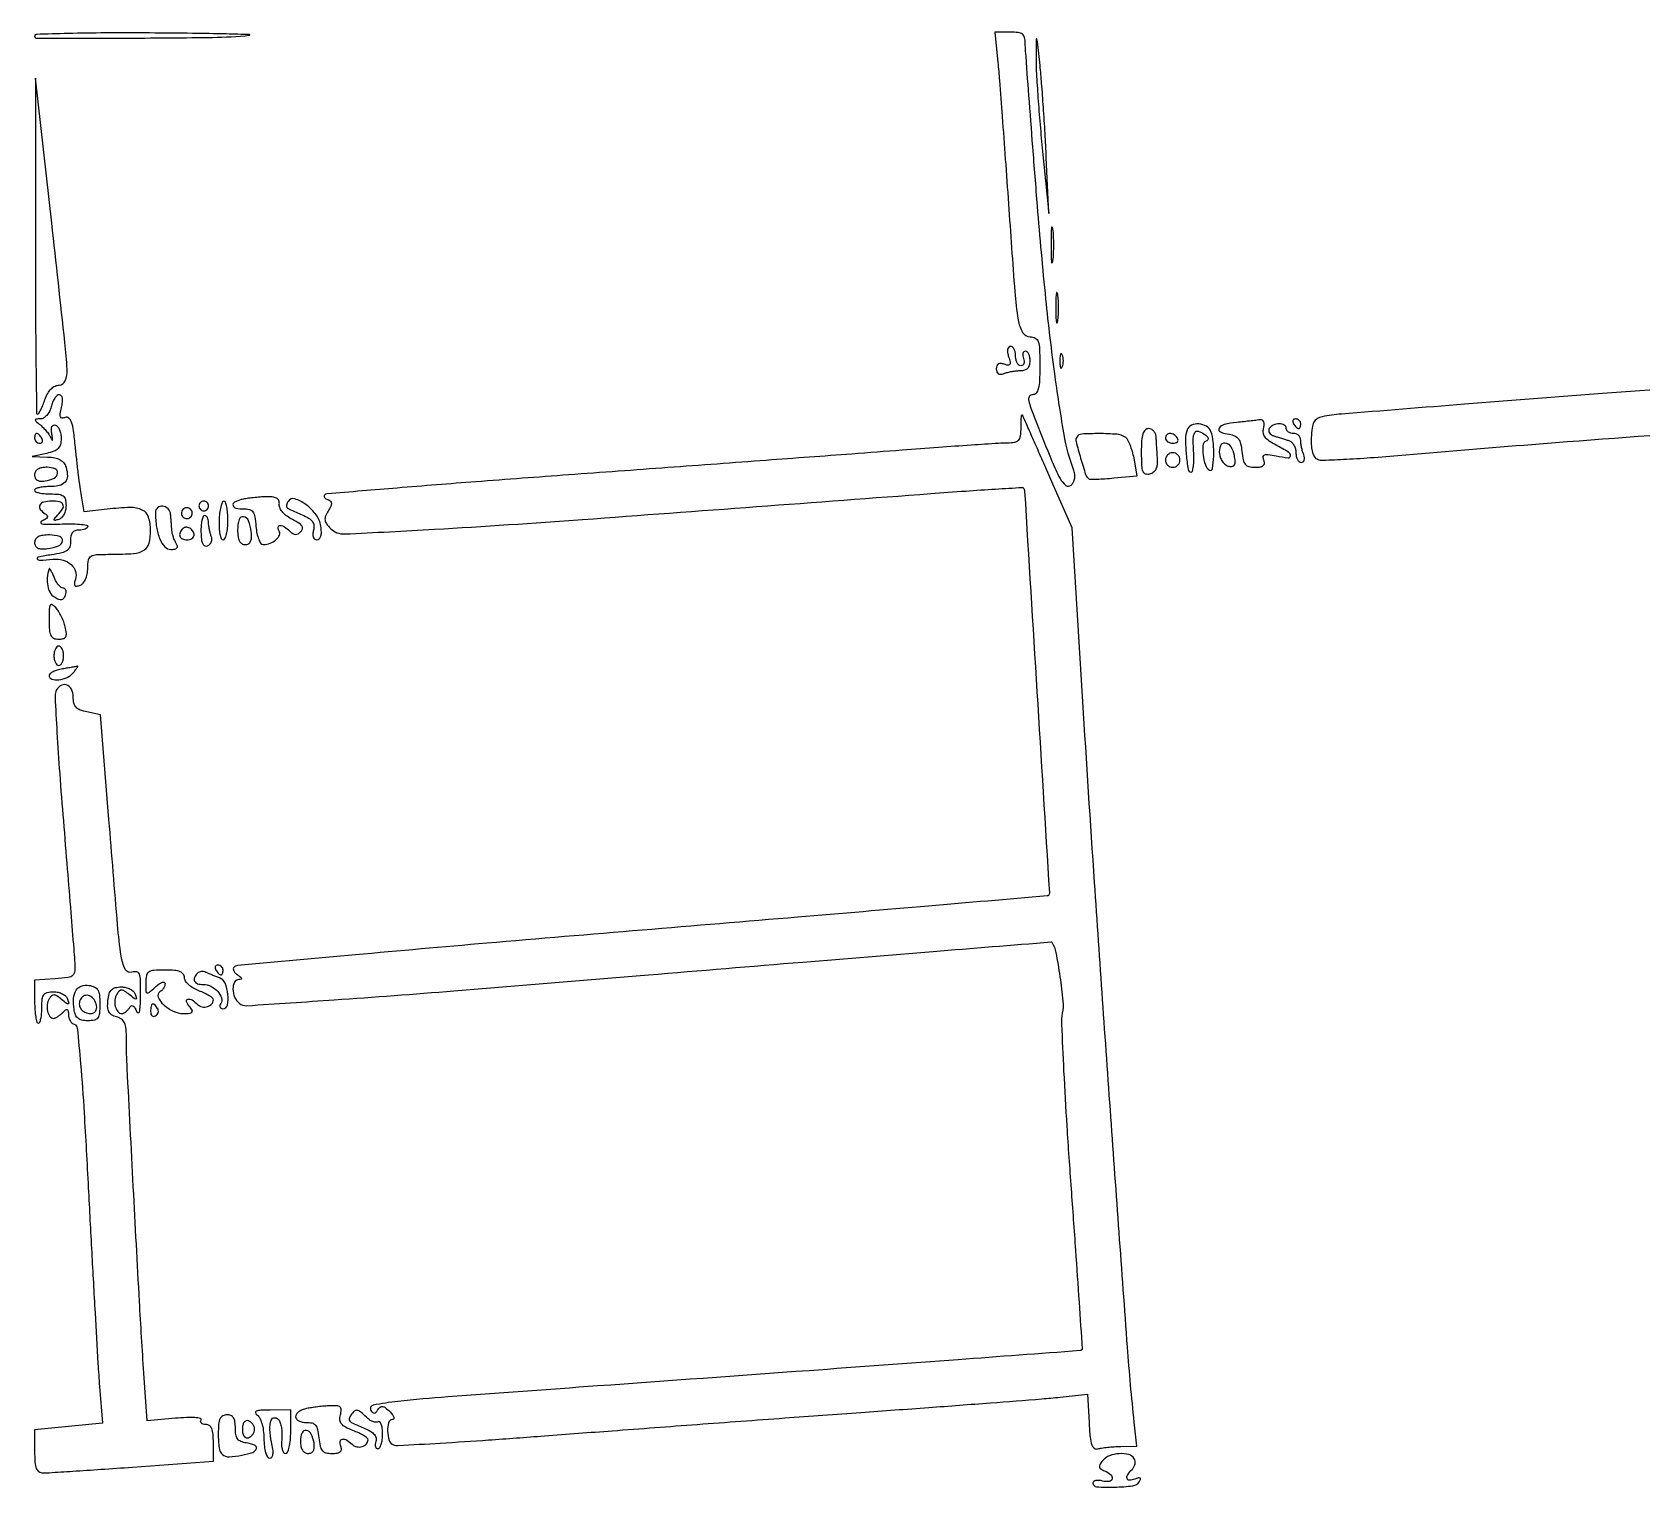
# Model space of a CAD drawing. Extents: x 0 to 640, y 0 to 640.
# Drawn here: x -0.5 to 332.6, y 338.5 to 640 of the extents above; entities that cross this region are included whole.
import ezdxf

# ---------------------------------------------------------------- set-up
doc = ezdxf.new("R2010")
doc.units = 0

msp = doc.modelspace()

# ---------------------------------------------------------------- linework, layer by layer
for points in [[(298.596171, 172.961967, -0.000001), (315.607522, 174.277711, -0.000003), (335.31495, 175.801823, -0.000002), (358, 177.555987, 0.000046)], [(411.015872, 639.5464, 0.000003), (411.594699, 630.907812, 0.000054)], [(355.5, 567.498334, 0.000843), (324.42198, 565.228498, 0.001086), (295.87407, 563.032676, 0.000356), (270.407061, 560.999905, 0.028088), (266.414808, 560.451455, 0.090871), (265.378315, 560.044747, 0.135344), (264.720503, 559.333762, 0.087193), (264.346468, 558.139736, 0.022619), (264.176029, 556.124995, 0.024969), (264.194996, 554.362922, 0.05566), (264.424036, 553.043635, 0.079987), (264.85237, 552.140212, 0.151652), (265.478896, 551.646472, 0.10185), (266.56614, 551.467209, 0.002733), (271.437324, 551.686834, 0.00559), (277.181363, 552.041697, 0.003787), (283.717675, 552.568705, -0.002633), (309.804781, 554.732641, -0.000826), (348.891112, 557.702766, -0.000275)], [(425.763404, 468.096029, -0.000031), (428.856234, 426.080986, -0.000025), (431.95057, 383.981642, -0.218039)]]:
    msp.add_lwpolyline(points, format="xyb")
for points in [[(-0.000227, 639.25, 0.414696), (0.502881, 638.747415, 0.000345), (19.668565, 638.786385, 0.002654), (36.788587, 638.923891, 0.022305), (44.5, 639.371208, 0.934228), (44.495536, 639.500307, 0.002708), (39.642187, 639.636251, 0.002663), (32.660113, 639.756775, 0.001299), (23.75, 639.839963, 0.002959), (14.643092, 639.84743, 0.004934), (6.976496, 639.732677, 0.000978), (0.294878, 639.553621, 0.40573)], [(199.325458, 633.75, -0.00459), (199.648104, 630.041714, -0.000686), (200.218086, 622.579687, -0.000772), (200.865615, 613.76408, -0.000665), (201.519326, 604.5, 0.00122), (202.823696, 586.302734, 0.022052), (203.511345, 580.506894, 0.09076), (204.438752, 577.911713, 0.267778), (206.019052, 577, -0.129261), (207.066151, 576.724702, -0.186548), (207.667461, 575.992787, -0.07133), (207.941117, 574.458195, -0.008513), (208, 571, -0.010704), (207.935343, 567.979978, -0.050011), (207.688108, 566.259824, -0.110702), (207.228257, 565.339078, -0.225483), (206.514592, 565, 0.225587), (205.895873, 564.705883, 0.201068), (205.693387, 564.018472, 0.058596), (206.01745, 562.618304, 0.007656), (207.096468, 559.75, 0.003151), (210.493247, 551.280624, 0.02862), (212.206335, 547.688067, 0.09878), (213.404755, 546.262641, 0.372452), (214.480177, 546.30384, 0.086287), (214.962637, 546.942068, 0.080137), (215.217006, 547.722152, 0.073341), (215.224812, 548.603515, 0.056499), (214.986182, 549.536345, -0.04743), (213.115619, 556.333977, -0.009413), (211.166886, 568.812381, -0.008865), (209.267064, 584.788467, -0.005162), (207.526066, 604.014609, -0.000527), (206.558024, 616.253576, -0.000792), (205.742032, 626.928448, -0.000308), (205.061107, 636.102015, -0.018371), (205, 637.764609, 0.063606), (204.853459, 638.911898, 0.17623), (204.399044, 639.571915, 0.127984), (203.514794, 639.909173, 0.027454), (201.861905, 640), (198.72381, 640)], [(207.217477, 635, 0.015627), (207.281229, 632.024044, 0.003863), (207.575962, 627.15, 0.003948), (208.000821, 621.571875, 0.003946), (208.513798, 616), (209.864202, 602.5), (209.343432, 614.090276, 0.003241), (209.087308, 619.070424, 0.002564), (208.74782, 624.452515, 0.002592), (208.38124, 629.444294, 0.00645), (208.047112, 633.090276, 0.000499), (207.522305, 638.056487, 0.076032), (207.377446, 638.605321, 0.807368), (207.261771, 638.582177, 0.001266)], [(0.161743, 595.75, 0.001303), (0.187142, 582.425104, 0.002174), (0.286529, 571.207813, 0.000191), (0.42259, 561.195384, 0.410128), (0.620722, 561, 0.264766), (0.858469, 561.135385, 0.016028), (1.26927, 561.88125, 0.020546), (1.714064, 562.850344, 0.013446), (2.149845, 564, -0.041666), (2.716907, 565.274217, -0.068773), (3.418801, 566.218266, -0.0852), (4.223836, 566.79805, -0.114031), (5.097825, 567, 0.313485), (6.345839, 567.867744, 0.100887), (6.712075, 570.218184, 0.015766), (6.272143, 575.843197, 0.000424), (3.538217, 600.5), (0.186081, 630.5)], [(210.320074, 596, 0.005179), (210.344207, 593.670434, 0.025693), (210.43855, 592.364062, 0.707215), (210.576315, 592.333801, 0.108536), (210.723396, 592.75, 0.019375), (210.849065, 594.229765, 0.011494), (210.889766, 596, 0.011494), (210.849065, 597.770235, 0.019375), (210.723396, 599.25, 0.108536), (210.576315, 599.666199, 0.707215), (210.43855, 599.635938, 0.025693), (210.344207, 598.329566, 0.005179)], [(211.299664, 583, 0.006336), (211.324637, 581.02938, 0.03126), (211.422038, 579.923437, 0.664672), (211.564074, 579.887591, 0.124239), (211.716254, 580.25, 0.023547), (211.846019, 581.502218, 0.014044), (211.888098, 583, 0.014044), (211.846019, 584.497782, 0.023547), (211.716254, 585.75, 0.124239), (211.564074, 586.112409, 0.664672), (211.422038, 586.076563, 0.03126), (211.324637, 584.97062, 0.006336)], [(201.548012, 572.848728, -0.021662), (201.846951, 571.742872, -0.194319), (201.766932, 571.256788, -0.309717), (201.409515, 571.095849, -0.047236), (200.615399, 571.317343, 0.062982), (199.911723, 571.489999, 0.163702), (199.407957, 571.382775, 0.181262), (199.103553, 571.004744, 0.079994), (199, 570.361626, 0.080223), (199.102843, 569.724766, 0.177102), (199.404671, 569.344398, 0.163812), (199.900251, 569.23112, 0.066694), (200.581787, 569.393011, -0.03151), (201.325581, 569.625874, -0.017174), (202.2624, 569.821697, -0.017054), (203.232051, 569.955983, -0.025883), (204.081787, 570, 0.078953), (204.905409, 570.13087, 0.123399), (205.510223, 570.510659, 0.119873), (205.875623, 571.140171, 0.071952), (206, 572, 0.046464), (205.92871, 572.765494, 0.06642), (205.715469, 573.4125, 0.086521), (205.401391, 573.849083, 0.196096), (205.031385, 574, 0.184534), (204.710807, 573.877514, 0.147206), (204.516384, 573.559375, 0.100118), (204.488865, 573.074366, 0.055937), (204.638374, 572.5, -0.06502), (204.77672, 571.926101, -0.112257), (204.719716, 571.440625, -0.151946), (204.480915, 571.121257, -0.158089), (204.106989, 571, -0.175384), (203.684563, 571.152876, -0.092966), (203.325178, 571.5875, -0.073174), (203.081934, 572.234842, -0.053388), (203, 573, 0.051399), (202.921125, 573.765255, 0.071326), (202.686455, 574.4125, 0.091371), (202.340021, 574.84756, 0.180959), (201.932612, 575, 0.211859), (201.558508, 574.834037, 0.140616), (201.34843, 574.406056, 0.083562), (201.341482, 573.723116, 0.03771)], [(212.157895, 572, 0.017491), (212.189089, 571.10856, 0.078554), (212.306058, 570.601562, 0.447206), (212.474999, 570.540618, 0.174857), (212.662281, 570.75, 0.057986), (212.818615, 571.320008, 0.037979), (212.87034, 572, 0.037979), (212.818615, 572.679992, 0.057986), (212.662281, 573.25, 0.174857), (212.474999, 573.459382, 0.447206), (212.306058, 573.398438, 0.078554), (212.189089, 572.89144, 0.017491)], [(3.410644, 562.5, -0.056121), (3.052932, 561.543943, -0.063533), (2.502576, 560.734375, -0.073088), (1.852417, 560.185715, -0.139652), (1.200462, 560, 0.015838), (0.279085, 559.970807, 0.394247), (0.119339, 559.801509, 0.222321), (0.247007, 559.524761, 0.007632), (1.193837, 558.75, -0.032784), (1.843172, 558.161769, -0.023493), (2.490878, 557.426563, -0.02385), (3.043593, 556.664571, -0.046138), (3.396055, 556, 0.041059), (3.602719, 555.600601, 0.664663), (3.711235, 555.618337, 0.095292), (3.727649, 555.97841, 0.010204), (3.589775, 556.807105, -0.033533), (3.475578, 557.768477, -0.105173), (3.577618, 558.407332, -0.208336), (3.876607, 558.710319, -0.177581), (4.328686, 558.723771, -0.152228), (4.777714, 558.400564, -0.062135), (5.155927, 557.741013, -0.053683), (5.413325, 556.876204, -0.045537), (5.5, 555.926487, -0.064546), (5.343264, 554.71741, -0.13063), (4.871755, 553.88933, -0.109033), (3.984246, 553.312691, -0.037095), (2.5, 552.878135), (-0.5, 552.23663), (2.682612, 552.118315, -0.037593), (4.172234, 551.95031, -0.079584), (5.261981, 551.557092, -0.099964), (6.01674, 550.915676, -0.090194), (6.49716, 550.008949, -0.074127), (6.789996, 548.186818, -0.18636), (6.32758, 546.947521, -0.160554), (5.083718, 546.22408, -0.052146), (2.940983, 546, 0.024393), (1.813932, 545.944982, 0.038826), (0.863914, 545.776848, 0.045835), (0.187248, 545.534143, 0.291566), (0, 545.240334, 0.305072), (0.197844, 544.946254, 0.039917), (0.954687, 544.706659, 0.035416), (2.004392, 544.541568, 0.022045), (3.25, 544.490334, -0.025145), (5.023196, 544.406389, -0.135796), (5.914793, 544.063106, -0.182139), (6.362795, 543.368756, -0.053219), (6.5, 542.083333, -0.058097), (6.388281, 541.125085, -0.062271), (6.059375, 540.241927, -0.070036), (5.573798, 539.56281, -0.12913), (5, 539.208333, -0.016475), (4.22037, 538.997928, -0.39959), (4.04271, 539.101939, -0.254246), (4.098611, 539.355366, -0.010309), (4.75, 540.075, 0.04557), (5.796922, 541.409548, 0.249488), (5.872276, 542.292543, 0.250868), (5.182597, 542.844971, 0.045971), (3.5, 543, 0.062844), (1.899368, 542.798022, 0.216584), (1.103987, 542.157947, 0.28694), (1.184021, 541.293057, 0.091777), (2.183624, 540.386514, -0.100957), (2.584379, 540.009558, -0.273169), (2.614933, 539.63518, -0.149532), (2.258871, 539.252021, -0.031732), (1.433624, 538.841373, 0.335163), (1.262007, 538.545573, 0.336834), (1.499672, 538.3009, 0.039645), (2.855009, 538.204673, 0.008166), (5.251363, 538.263875, -0.012227), (7.456398, 538.300439, -0.020318), (9.312863, 538.210326, -0.015451), (10.75577, 538.036295, -0.371184), (11.001363, 537.75, -0.22231), (10.866439, 537.4629, -0.076438), (10.463014, 537.220312, -0.058181), (9.87121, 537.054881, -0.039107), (9.170599, 537, 0.086803), (8.363235, 536.858773, 0.141791), (7.804933, 536.453373, 0.120807), (7.49371, 535.75757, 0.053907), (7.420599, 534.75, -0.080898), (7.270312, 533.565187, -0.164782), (6.73596, 532.807516, -0.100312), (5.638172, 532.304093, -0.019788), (3.5, 531.891905, 0.007146), (0.777335, 531.438095, 0.455035), (0.557309, 531.06876, 0.339453), (0.987559, 530.77472, 0.006746), (3.802946, 530.967813, -0.086896), (5.884885, 530.777018, -0.114941), (7.556221, 529.877758, -0.138002), (8.463286, 528.475074, -0.152948), (8.457187, 526.865109, 0.031386), (8.235552, 525.977064, 0.214384), (8.340447, 525.549433, 0.277048), (8.701436, 525.410524, 0.048339), (9.434609, 525.613281, 0.126043), (10.06145, 526.058116, 0.070522), (10.562817, 526.854176, 0.059788), (10.890149, 527.905624, 0.045624), (11, 529.106989, -0.042238), (11.146391, 530.836805, -0.221055), (11.675008, 531.602944, -0.123398), (12.809934, 531.936882, -0.010152), (15.918213, 532, 0.017672), (20.496451, 532.161859, 0.121212), (22.625873, 532.848499, 0.196403), (23.670903, 534.282529, 0.060545), (24, 536.990357, 0.079685), (23.566929, 539.690484, 0.20382), (22.286836, 541.149405, 0.120754), (19.798307, 541.674927, 0.021419), (15.012035, 541.31502), (10.26887, 540.753262), (9.689019, 544.126631, -0.00894), (9.421524, 545.868849, -0.002851), (9.084669, 548.470416, -0.002844), (8.742377, 551.373223, -0.003169), (8.445914, 554.176915, 0.008906), (8.047106, 557.575154, 0.04917), (7.622364, 559.365796, 0.134209), (7.071018, 560.175197, 0.274713), (6.340533, 560.300433, -0.090611), (5.677653, 560.175916, -0.313352), (5.336733, 560.410342, -0.134237), (5.276353, 561.049263, -0.018314), (5.557611, 562.373519, 0.02991), (5.764682, 563.47331, 0.072284), (5.749813, 564.298523, 0.126725), (5.526472, 564.806208, 0.229994), (5.12746, 565, 0.184278), (4.664895, 564.823526, 0.060097), (4.173786, 564.265625, 0.050445), (3.730964, 563.456885, 0.038581)], [(204.06768, 558.25, -0.02591), (203.935605, 556.434752, -0.14651), (203.548295, 555.556606, -0.176458), (202.783637, 555.123717, -0.041478), (201.294833, 555, 0.015935), (199.464639, 554.941657, 0.000894), (193.789889, 554.5693, 0.001375), (187.037043, 554.095422, 0.001007), (179.544833, 553.533788, -0.000615), (169.081253, 552.741174, -0.000141), (151.40692, 551.429232, -0.000146), (131.039234, 549.929123, -0.000142), (110.5, 548.428281, 0.000922), (91.293457, 546.994697, 0.001514), (75.040625, 545.701932, 0.000137), (60.495771, 544.496701, 0.185299), (60, 544.257589, 0.200208), (59.910725, 544.020248, 0.151428), (60.003469, 543.754681, 0.096762), (60.28514, 543.496814, 0.051228), (60.713938, 543.291782, -0.100061), (61.236573, 542.976287, -0.207894), (61.426276, 542.549517, -0.117813), (61.28355, 541.929382, -0.024377), (60.733487, 540.944853, 0.045761), (60.200212, 539.886627, 0.129726), (60.104242, 539.07236, 0.122824), (60.421558, 538.289552, 0.038984), (61.246113, 537.325315, 0.210852), (64.12599, 536.209038, 0.003097), (82.740181, 537.178355, 0.003825), (113.396222, 539.200616, 0.000397), (185.423082, 544.563183, -0.001279), (192.694066, 545.091629, -0.0021), (198.851397, 545.497321, -0.000224), (204.344961, 545.833638, -0.229564), (204.563658, 545.743585, -0.168315), (204.846003, 545.06706, -0.000027), (207.414713, 503.562118, -0.000022), (209.983629, 461.987862, -0.218191), (209.77601, 461.449345, -0.173624), (209.505416, 461.325458, -0.000013), (184.977177, 459.223055, -0.000454), (157.877846, 456.925793, -0.000274), (125.74204, 454.248709, 0.000726), (93.57651, 451.539832, 0.001195), (66.378514, 449.144015, 0.000089), (41.967414, 446.930495, 0.175466), (41.271001, 446.604334, 0.184897), (41.116926, 446.259071, 0.122155), (41.199506, 445.827441, 0.088378), (41.518494, 445.36952, 0.055593), (42.02896, 444.96094, -0.020154), (42.650344, 444.531969, -0.175945), (42.830501, 444.255757, -0.409422), (42.721193, 444.076499, -0.058507), (42.25, 444.015313, 0.275929), (41.362958, 443.470597, 0.125122), (41.036825, 442.094329, 0.095276), (41.388703, 440.412537, 0.121046), (42.329314, 439.141656, 0.191892), (43.928653, 438.623079, 0.000864), (62.003012, 439.842306, 0.002846), (86.758861, 441.696841, 0.000718), (127.014022, 445.001171, -0.000272), (158.986524, 447.654333, -0.000453), (185.925705, 449.850474, -0.000009), (210.342082, 451.818222, -0.282006), (210.512181, 451.731959, -0.091497), (211.319447, 449.645933, -0.010332), (212.161305, 444.623901, -0.011256), (212.784032, 439.583115, -0.074588), (212.66144, 437.057202, 0.060181), (212.487313, 434.805535, 0.001706), (212.937667, 425.116935, 0.00345), (213.586024, 413.706911, 0.002363), (214.4726, 400.763562, -0.0006), (215.390319, 388.024676, -0.000994), (216.130374, 377.273856, -0.000048), (216.777334, 367.580547, -0.246265), (216.701943, 367.410067, -0.150414), (216.324993, 367.262597, -0.00002), (191.126415, 365.387246, -0.000446), (160.243176, 363.117745, -0.000163), (116.5, 359.956728, 0.000517), (85.488663, 357.69363, 0.008562), (75.168467, 356.751836, 0.021464), (70.069479, 355.975728, 0.52392), (69.584102, 354.86392, 0.076981), (69.929004, 354.460398, 0.213455), (70.278742, 354.356296, 0.173557), (70.64279, 354.543509, 0.049677), (71.034249, 355.055417, -0.086883), (71.505305, 355.585073, -0.210513), (72.001123, 355.714634, -0.130055), (72.60745, 355.445293, -0.027183), (73.480678, 354.662179, -0.030592), (74.046255, 354.022809, -0.08057), (74.33986, 353.488265, -0.203638), (74.319661, 353.153685, -0.284503), (74.071429, 353, 0.333225), (73.251849, 352.385565, 0.079759), (73.025975, 350.588047, 0.071679), (73.369293, 348.671925, 0.23264), (74.25, 347.777293, 0.098535), (75.245287, 347.637383, 0.000668), (83.945312, 348.143568, 0.00259), (93.910428, 348.78855, 0.001649), (105.5, 349.637405, -0.000414), (119.529314, 350.699811, -0.000212), (137.115625, 352.009431, -0.000211), (155.223058, 353.342441, -0.000318), (171, 354.487096, 0.000501), (185.012485, 355.50888, 0.000667), (197.745199, 356.467241, 0.000468), (208.42186, 357.295213, 0.006788), (212.196423, 357.643099), (217.892846, 358.246209), (218.196423, 352.373105, 0.009967), (218.413444, 349.346275, 0.057416), (218.741723, 347.776979, 0.157411), (219.258486, 347.072941, 0.232878), (220, 346.947368, -0.035791), (220.794135, 347.123531, -0.010688), (222.026024, 347.278783, -0.010659), (223.420834, 347.394362, -0.011342), (224.790721, 347.447368), (228.081442, 347.5), (227.545437, 352.5, -0.008415), (226.150701, 367.961491, -0.000482), (222.708349, 415.57671, -0.000824), (219.324942, 464.140647, -0.001783), (216.917869, 501.5), (214.727289, 537.5), (210.520508, 547, -0.000143), (208.830018, 550.820522, -0.000168), (207.229522, 554.44375, -0.000148), (205.878752, 557.506875, -0.001039), (205.224544, 559, 0.003731), (204.467852, 560.702038, 0.458675), (204.266652, 560.760965, 0.246321), (204.124587, 560.508522, 0.002185)], [(248.75, 559.271532, 0.031717), (246.176551, 558.836038, 0.200299), (245.121996, 558.072919, 0.464707), (245.372404, 557.319859, 0.059737), (247.25, 556.819551, -0.075029), (248.352814, 556.489427, -0.127529), (249.088303, 555.877036, -0.098739), (249.548923, 554.861825, -0.033257), (249.813358, 553.25, 0.028579), (250.077371, 551.540908, 0.122151), (250.526026, 550.620372, 0.159968), (251.280199, 550.150746, 0.059996), (252.531974, 550, 0.034764), (253.632523, 550.076612, 0.137363), (254.248535, 550.345831, 0.217002), (254.478839, 550.812568, 0.099681), (254.363124, 551.496098, -0.101078), (254.245642, 552.201916, -0.309735), (254.519522, 552.571873, -0.118178), (255.272134, 552.645516, -0.014919), (256.894508, 552.371098, 0.019308), (259.391089, 551.971315, 0.44867), (259.8711, 552.395148, 0.266716), (259.44345, 553.146719, 0.013733), (256.903177, 554.550069, -0.030531), (255.465348, 555.408614, -0.084504), (254.620469, 556.224501, -0.120241), (254.260087, 557.089122, -0.103204), (254.309558, 558.075749, 0.048237), (254.431201, 558.832507, 0.105151), (254.345775, 559.411238, 0.166843), (254.071497, 559.745786, 0.176239), (253.65638, 559.831897, -0.006506), (252.989461, 559.743791, -0.001154), (251.738124, 559.597947, -0.001249), (250.270492, 559.434039, -0.001125)], [(260.5, 559, 0.029505), (260.768994, 558.617226, 0.035638), (261.066025, 558.29375, 0.038439), (261.34829, 558.065539, 0.151918), (261.559017, 558, 0.210953), (261.727648, 558.07446, 0.081139), (261.870461, 558.29375, 0.061769), (261.967655, 558.617151, 0.042167), (262, 559, 0.105053), (261.918938, 559.381556, 0.099167), (261.688914, 559.70625, 0.09642), (261.345238, 559.923877, 0.093332), (260.940983, 560, 0.108972), (260.586039, 559.921712, 0.182303), (260.3746, 559.70625, 0.161196), (260.343488, 559.3821, 0.082592)], [(0, 556, 0.105053), (0.081062, 555.618444, 0.099167), (0.311086, 555.29375, 0.09642), (0.654762, 555.076123, 0.093332), (1.059017, 555, 0.108972), (1.413961, 555.078288, 0.182303), (1.6254, 555.29375, 0.161196), (1.656512, 555.6179, 0.082592), (1.5, 556, 0.029505), (1.231006, 556.382774, 0.035638), (0.933975, 556.70625, 0.038439), (0.65171, 556.934461, 0.151918), (0.440983, 557, 0.210953), (0.272352, 556.92554, 0.081139), (0.129539, 556.70625, 0.061769), (0.032345, 556.382849, 0.042167)], [(215.65289, 556.247382, 0.203809), (215.511029, 555.317946, 0.007839), (216.448151, 551.88284, 0.009076), (217.489182, 548.519328, 0.156961), (218.157743, 547.60178, 0.163824), (218.435449, 547.514363, 0.003841), (219.821518, 547.552465, 0.008093), (221.461046, 547.636729, 0.005354), (223.341042, 547.784124), (228.182084, 548.215869), (227.499259, 551.855643, 0.024779), (227.152726, 553.303047, 0.028415), (226.676787, 554.642721, 0.029344), (226.149677, 555.71512, 0.12276), (225.658217, 556.232395, 0.122139), (223.913271, 556.81766, 0.019763), (220.308244, 556.965618, 0.01533), (216.677868, 556.859724, 0.244029)], [(229, 553.09362, 0.010344), (229.056612, 550.35736, 0.085188), (229.316996, 549.143691, 0.235597), (229.864886, 548.656586, 0.130676), (230.78043, 548.652832, 0.098171), (231.557985, 549.029867, 0.115299), (232.080738, 549.658106, 0.091555), (232.346034, 550.57442, 0.043304), (232.361671, 551.809212, -0.001516), (232.279454, 552.96756, -0.001191), (232.19713, 554.223644, -0.001204), (232.126179, 555.391906, -0.002965), (232.081242, 556.25, 0.083438), (231.936769, 556.918371, 0.089087), (231.58324, 557.485937, 0.095534), (231.078554, 557.86605, 0.114252), (230.5, 558, 0.19815), (229.794736, 557.709082, 0.123531), (229.326431, 556.93227, 0.05975), (229.069797, 555.500365, 0.014497)], [(234, 556, 0.153634), (234.120018, 555.618621, 0.097988), (234.457961, 555.29375, 0.080552), (234.962904, 555.074545, 0.062283), (235.559017, 555, 0.066118), (236.110654, 555.073267, 0.138808), (236.478525, 555.29375, 0.191142), (236.607943, 555.620352, 0.139169), (236.5, 556, 0.06081), (236.193797, 556.382515, 0.051032), (235.7871, 556.70625, 0.053229), (235.346558, 556.926698, 0.089642), (234.940983, 557, 0.105429), (234.581949, 556.923444, 0.099231), (234.276414, 556.70625, 0.096318), (234.071618, 556.381732, 0.092995)], [(238.492063, 557.75, 0.085747), (238.155822, 555.803495, 0.02276), (238.299819, 552.643269, 0.015119), (238.678922, 549.5328, 0.368888), (239.29051, 549.004484, 0.33903), (239.585234, 549.227637, 0.032452), (239.779949, 550.168317, 0.030876), (239.879482, 551.450103, 0.018677), (239.846609, 552.972766, -0.013718), (239.75289, 555.946825, -0.129362), (240.070101, 557.172602, -0.348824), (240.78114, 557.464063, -0.08139), (242.02896, 556.869496, -0.039236), (242.605529, 556.397966, -0.142007), (242.840597, 555.991872, -0.24168), (242.7612, 555.65531, -0.118359), (242.395341, 555.388983, 0.275982), (241.757032, 554.529194, 0.055281), (241.777707, 552.539055, 0.054344), (242.253311, 550.502474, 0.171457), (243.119402, 549.426205, 0.537688), (243.739662, 549.713007, 0.029204), (243.97822, 552.28147, 0.030757), (243.897517, 555.239865, 0.069522), (243.393011, 557.418213, 0.173045), (242.477594, 558.485167, 0.113331), (240.910828, 558.958338, 0.120614), (239.367643, 558.689509, 0.206911)], [(255.495635, 557.992937, 0.147444), (255.382954, 557.570712, 0.132844), (255.515309, 557.136899, 0.106245), (255.885477, 556.756648, 0.070542), (256.436618, 556.492937, 0.000201), (257.143939, 556.270229, 0.000121), (257.981382, 556.007145, 0.000122), (258.812812, 555.746393, 0.000214), (259.5, 555.531385, -0.11081), (260.073418, 555.20038, -0.071656), (260.559375, 554.603706, -0.066525), (260.887819, 553.842962, -0.068786), (261, 553.031385, 0.052528), (261.081877, 552.254177, 0.072384), (261.325178, 551.596719, 0.092301), (261.684523, 551.155095, 0.177759), (262.106989, 551, 0.168247), (262.477976, 551.128472, 0.150596), (262.710497, 551.46465, 0.107411), (262.757791, 551.976385, 0.061217), (262.606989, 552.581787, -0.024761), (262.374442, 553.290883, -0.016939), (262.178303, 554.115525, -0.017107), (262.043146, 554.925091, -0.032815), (262, 555.581787, 0.104916), (261.88519, 556.122918, 0.099144), (261.559375, 556.5834, 0.096457), (261.072587, 556.892034, 0.093456), (260.5, 557, -0.064853), (259.926543, 557.074694, -0.082425), (259.440625, 557.29375, -0.098894), (259.115568, 557.618646, -0.148195), (259, 558, 0.27029), (258.591429, 558.700585, 0.129945), (257.549972, 558.973653, 0.103816), (256.323056, 558.713547, 0.151499)], [(234, 551.5, 0.099038), (234.114514, 550.927543, 0.097945), (234.440625, 550.440625, 0.097945), (234.927543, 550.114514, 0.099038), (235.5, 550, 0.099038), (236.072457, 550.114514, 0.097945), (236.559375, 550.440625, 0.097945), (236.885486, 550.927543, 0.099038), (237, 551.5, 0.099038), (236.885486, 552.072457, 0.097945), (236.559375, 552.559375, 0.097945), (236.072457, 552.885486, 0.099038), (235.5, 553, 0.099038), (234.927543, 552.885486, 0.097945), (234.440625, 552.559375, 0.097945), (234.114514, 552.072457, 0.099038)], [(245.180449, 552.760216, 0.064104), (245.42358, 551.880851, 0.063316), (245.882177, 551.087712, 0.068972), (246.477051, 550.496433, 0.114613), (247.12058, 550.211815, 0.087778), (247.875802, 550.20194, 0.239502), (248.294512, 550.508628, 0.138863), (248.427055, 551.188611, 0.026363), (248.254003, 552.4516, 0.096479), (247.527423, 554.264166, 0.228116), (246.316778, 555.004142, 0.33873), (245.365744, 554.416962, 0.127227)], [(0, 548.430449, 0.108654), (0.144602, 547.772879, 0.155126), (0.545008, 547.334992, 0.118091), (1.219837, 547.135679, 0.049589), (2.171672, 547.180449, 0.077969), (4.015823, 547.754387, 0.246964), (4.752832, 548.766881, 0.341983), (4.245672, 549.665004, 0.099758), (2.583333, 550, 0.043744), (1.468571, 549.902284, 0.093042), (0.661477, 549.598108, 0.12769), (0.176713, 549.099007, 0.129929)], [(34, 542, 0.099038), (34.076342, 541.618362, 0.097945), (34.29375, 541.29375, 0.097945), (34.618362, 541.076342, 0.099038), (35, 541, 0.099038), (35.381638, 541.076342, 0.097945), (35.70625, 541.29375, 0.097945), (35.923658, 541.618362, 0.099038), (36, 542, 0.099038), (35.923658, 542.381638, 0.097945), (35.70625, 542.70625, 0.097945), (35.381638, 542.923658, 0.099038), (35, 543, 0.099038), (34.618362, 542.923658, 0.097945), (34.29375, 542.70625, 0.097945), (34.076342, 542.381638, 0.099038)], [(38.171132, 539, 0.023406), (38.182845, 537.466921, 0.03792), (38.352073, 536.175, 0.044707), (38.632865, 535.252277, 0.305516), (39.007198, 535, 0.296806), (39.39162, 535.250243, 0.043381), (39.708364, 536.175, 0.037417), (39.928139, 537.467044, 0.023426), (40, 539, 0.019688), (39.939606, 540.533194, 0.031838), (39.754406, 541.825, 0.033686), (39.489385, 542.770092, 0.317588), (39.163934, 543, 0.308429), (38.82939, 542.771939, 0.032717), (38.527421, 541.825, 0.031397), (38.291651, 540.533091, 0.019646)], [(42.75, 543.310674, 0.059679), (41.354635, 542.761701, 0.346823), (41.060997, 542.084371, 0.292178), (41.661702, 541.531839, 0.052647), (43.25, 541.420599, -0.072967), (44.434099, 541.289339, -0.178266), (45.142945, 540.79507, -0.111496), (45.55841, 539.77564, -0.020589), (45.810365, 537.75, 0.029667), (46.015901, 536.3112, 0.045208), (46.37839, 535.103378, 0.055779), (46.830156, 534.263219, 0.24972), (47.310365, 534.015313, 0.086925), (48.746857, 534.286048, 0.090964), (49.980463, 535.027395, 0.119454), (50.650944, 535.985766, 0.235793), (50.569098, 536.888197, -0.161097), (50.391886, 537.631232, -0.400858), (50.773593, 537.968032, -0.134049), (51.725076, 537.667412, -0.053266), (52.8, 536.8, 0.053829), (53.42205, 536.299186, 0.132282), (53.976854, 536.123146, 0.142234), (54.518724, 536.254807, 0.066214), (55.098314, 536.698314, 0.145963), (55.417006, 537.287941, 0.20734), (55.298289, 537.86398, 0.102031), (54.651808, 538.472677, 0.024191), (53.348314, 539.190841, -0.044798), (52.245591, 539.858967, -0.054686), (51.358155, 540.675047, -0.063563), (50.787617, 541.525242, -0.137163), (50.638889, 542.292527, 0.111569), (50.524596, 543.09741, 0.181912), (50.073654, 543.608286, 0.105897), (49.181064, 543.8618, 0.025672), (47.638889, 543.883999, 0.010795), (46.308833, 543.806063, 0.009155), (44.907986, 543.667734, 0.009261), (43.636254, 543.494664, 0.025463)], [(52.468694, 542.949346, 0.059872), (52.102616, 542.159427, 0.287588), (52.217885, 541.699744, 0.086356), (52.84498, 541.277357, 0.003496), (55.359224, 540.174154, -0.034221), (56.704302, 539.482571, -0.099252), (57.472396, 538.779568, -0.1342), (57.781693, 537.970038, -0.088713), (57.702843, 536.971673, 0.050271), (57.577781, 536.172974, 0.101322), (57.670795, 535.545184, 0.147275), (57.966124, 535.149759, 0.160573), (58.420427, 535, 0.199884), (58.906868, 535.202557, 0.126005), (59.222926, 535.740782, 0.075519), (59.338416, 536.627395, 0.031137), (59.237182, 537.837335, 0.1253), (58.278124, 540.137529, 0.070015), (56.123156, 542.29796, 0.086627), (53.847858, 543.465324, 0.342089)], [(25, 540.625, 0.037477), (25.225059, 537.626581, 0.061509), (25.909703, 535.178532, 0.084379), (26.93559, 533.556399, 0.212753), (28.184017, 533, 0.041464), (29.009884, 533.068605, 0.169656), (29.444337, 533.307004, 0.246021), (29.544398, 533.698292, 0.085787), (29.309017, 534.25, -0.039529), (28.991564, 534.837503, -0.02413), (28.707704, 535.573437, -0.024112), (28.495656, 536.334689, -0.038918), (28.39806, 537, 0.001468), (28.348438, 537.699789, 0.000761), (28.282572, 538.573438, 0.000757), (28.21218, 539.470768, 0.001151), (28.14806, 540.25, 0.170392), (27.629609, 541.404909, 0.174938), (26.508999, 541.967017, 0.214651), (25.453433, 541.635487, 0.214081)], [(30.552786, 541.08541, 0.099038), (30.401684, 540.679226, 0.097945), (30.417584, 540.244476, 0.097945), (30.597789, 539.848514, 0.099038), (30.91459, 539.552786, 0.099038), (31.320774, 539.401684, 0.097945), (31.755524, 539.417584, 0.097945), (32.151486, 539.597789, 0.099038), (32.447214, 539.91459, 0.099038), (32.598316, 540.320774, 0.097945), (32.582416, 540.755524, 0.097945), (32.402211, 541.151486, 0.099038), (32.08541, 541.447214, 0.099038), (31.679226, 541.598316, 0.097945), (31.244476, 541.582416, 0.097945), (30.848514, 541.402211, 0.099038)], [(34.424974, 536.630442, 0.022827), (34.528412, 535.109584, 0.084002), (34.794966, 534.186666, 0.180453), (35.226799, 533.772136, 0.195489), (35.807471, 533.759484, 0.110487), (36.263493, 534.061136, 0.100174), (36.567115, 534.538365, 0.095102), (36.671035, 535.118306, 0.088753), (36.557471, 535.71083, -0.026556), (36.343831, 536.370252, -0.017107), (36.163757, 537.153431, -0.017198), (36.039901, 537.93383, -0.03076), (36, 538.581787, 0.056234), (35.938795, 539.124268, 0.07569), (35.757649, 539.5834, 0.094927), (35.489723, 539.891251, 0.167887), (35.174974, 540, 0.303507), (34.860171, 539.789522, 0.043302), (34.614338, 539.010192, 0.037237), (34.455891, 537.921864, 0.023103)], [(42, 537.083333, 0.031385), (42.087919, 535.68406, 0.086351), (42.377007, 534.742098, 0.135698), (42.871527, 534.20029, 0.14124), (43.566422, 534, 0.120811), (44.253717, 534.168525, 0.164572), (44.691812, 534.626089, 0.105459), (44.878808, 535.434551, 0.033762), (44.816422, 536.672881, 0.060835), (44.261294, 538.947692, 0.27278), (43.235382, 539.772769, 0.371207), (42.310953, 539.185227, 0.073569)], [(30.63948, 537.306147, 0.094876), (30.086489, 536.491235, 0.1934), (30.067517, 535.730754, 0.202875), (30.575357, 535.193711, 0.103624), (31.5, 535, 0.06085), (32.073598, 535.070066, 0.079459), (32.559375, 535.276414, 0.097386), (32.8846, 535.582093, 0.156819), (33, 535.940983, 0.139398), (32.764316, 536.769921, 0.123736), (32.119339, 537.396031, 0.139481), (31.316568, 537.598585, 0.191124)], [(0, 534.433578, 0.120811), (0.168525, 533.746283, 0.164572), (0.626089, 533.308188, 0.105459), (1.434551, 533.121192, 0.033762), (2.672881, 533.183578, 0.060835), (4.947692, 533.738706, 0.27278), (5.772769, 534.764618, 0.371207), (5.185227, 535.689047, 0.073569), (3.083333, 536, 0.031385), (1.68406, 535.912081, 0.086351), (0.742098, 535.622993, 0.135698), (0.20029, 535.128473, 0.14124)], [(2.980053, 529, 0.048953), (2.625292, 527.131175, 0.069553), (2.7082, 525.44438, 0.083531), (3.210801, 524.087208, 0.123422), (4.087781, 523.177253, 0.036188), (4.970739, 522.710931, 0.144374), (5.571458, 522.634355, 0.191387), (6.017865, 522.900839, 0.072127), (6.379686, 523.547063, 0.060133), (6.519494, 524.103204, 0.105968), (6.479455, 524.5732, 0.150056), (6.270996, 524.881847, 0.17137), (5.936391, 525, -0.168001), (5.489198, 525.154622, -0.050642), (4.963884, 525.660938, -0.044426), (4.450989, 526.388838, -0.035725), (4.031162, 527.25, 0.012497), (3.673418, 528.079488, 0.027185), (3.349338, 528.692187, 0.047168), (3.102157, 529.027561, 0.588186)], [(3, 518.428571, 0.017521), (3.07488, 516.292393, 0.096952), (3.372829, 515.187407, 0.18183), (3.968124, 514.627932, 0.098986), (4.96527, 514.428571, 0.060688), (5.938974, 514.547192, 0.210846), (6.42923, 514.926158, 0.153463), (6.568566, 515.640692, 0.029115), (6.341119, 516.964286, 0.032777), (6.014789, 518.042389, 0.024311), (5.520685, 519.185268, 0.024767), (4.945745, 520.222351, 0.049677), (4.37585, 520.964286, 0.064071), (3.647781, 521.563424, 0.432924), (3.244473, 521.45763, 0.116757), (3.036425, 520.690016, 0.008053)], [(4, 511, 0.048028), (4.073693, 510.234582, 0.068025), (4.29375, 509.5875, 0.088204), (4.618118, 509.151477, 0.191087), (5, 509, 0.191087), (5.381882, 509.151477, 0.088204), (5.70625, 509.5875, 0.068025), (5.926307, 510.234582, 0.048028), (6, 511, 0.048028), (5.926307, 511.765418, 0.068025), (5.70625, 512.4125, 0.088204), (5.381882, 512.848523, 0.191087), (5, 513, 0.191087), (4.618118, 512.848523, 0.088204), (4.29375, 512.4125, 0.068025), (4.073693, 511.765418, 0.048028)], [(5.75, 508.283746, 0.031318), (4.696831, 508.056009, 0.045236), (3.807812, 507.71529, 0.054426), (3.18657, 507.321337, 0.228062), (3, 506.933578, 0.325716), (3.54588, 506.184508, 0.10642), (4.987991, 506.040924, 0.079462), (6.728386, 506.525206, 0.112493), (8, 507.5, 0.009174), (8.452531, 508.066085, 0.02059), (8.769798, 508.515362, 0.037347), (8.923348, 508.797087, 0.675962), (8.872445, 508.850168, -0.048019), (8.613896, 508.773993, -0.002776), (7.801593, 508.621976, -0.004202), (6.830521, 508.454236, -0.003075)], [(4.398069, 503.594969, 0.1052), (4.224129, 502.494609, 0.001244), (4.630566, 495.157581, 0.003693), (5.18548, 486.660509, 0.002397), (5.946668, 476.844969, -0.000202), (6.763355, 466.881466, -0.000276), (7.489529, 457.91696, -0.000177), (8.093169, 450.380242, -0.003289), (8.267214, 448, -0.023634), (8.309274, 445.804162, -0.198571), (7.913302, 444.917828, -0.159027), (6.957599, 444.464172, -0.013888), (4.25, 444.192502), (0, 443.885004), (0, 439.442502, 0.01608), (0.054782, 437.73948, 0.026268), (0.223152, 436.304985, 0.024373), (0.462011, 435.227211, 0.338052), (0.759666, 435, 0.305072), (1.053746, 435.197844, 0.039917), (1.293341, 435.954687, 0.035416), (1.458432, 437.004392, 0.022045), (1.509666, 438.25, -0.025145), (1.593611, 440.023196, -0.135796), (1.936894, 440.914793, -0.182139), (2.631244, 441.362795, -0.053219), (3.916667, 441.5, -0.057919), (4.877723, 441.388298, -0.061115), (5.769124, 441.059375, -0.068326), (6.460768, 440.573894, -0.126422), (6.829288, 440, -0.019691), (7.066276, 439.175674, -0.470681), (6.940096, 439.005942, -0.180848), (6.615352, 439.108585, -0.006558), (5.586406, 439.935698, 0.025077), (4.624711, 440.6518, 0.139555), (4.018486, 440.847723, 0.203427), (3.526259, 440.659007, 0.062516), (3.016305, 440.026382, 0.111729), (2.614701, 438.857861, 0.081734), (2.689815, 437.483552, 0.096541), (3.165392, 436.389918, 0.246869), (3.906989, 436, 0.111719), (4.25284, 436.078253, 0.029997), (4.748928, 436.3525, 0.028831), (5.289696, 436.740708, 0.026287), (5.8, 437.2, -0.026435), (6.417136, 437.755116, -0.259042), (6.75, 437.813194, -0.285992), (6.952246, 437.562831, -0.030603), (7, 436.783333, 0.068307), (7.088894, 436.135678, 0.065291), (7.349345, 435.525114, 0.070121), (7.734571, 435.042467, 0.109287), (8.18926, 434.770247, -0.295836), (8.823545, 433.975829, -0.003107), (9.505791, 426.605347, -0.006647), (10.243214, 416.49283, -0.001947), (11.109084, 400.936913, 0.000542), (11.815118, 387.575828, 0.000662), (12.5054, 375.083849, 0.000552), (13.111385, 364.580514, 0.004724), (13.432344, 359.880444), (14.02504, 352.260888), (7.01252, 351.569892), (0, 350.878896), (0, 346.439448, 0.015501), (0.071433, 344.135774, 0.078307), (0.349212, 342.883538, 0.161969), (0.89011, 342.235775, 0.137653), (1.75, 341.988207, 0.017126), (2.9927, 342.022404, 0.000573), (7.90625, 342.33191, 0.001086), (13.705382, 342.716525, 0.000757), (20.25, 343.174817), (37, 344.373219), (37, 348.186609, 0.021498), (36.921815, 350.004194, 0.075672), (36.647793, 351.138494, 0.138314), (36.158552, 351.765015, 0.159568), (35.440983, 352, -0.05871), (34.884122, 352.065613, -0.125993), (34.504266, 352.265906, -0.191125), (34.358536, 352.562128, -0.159604), (34.441418, 352.905212, 0.513368), (34.303869, 353.235138, 0.039245), (33.181486, 353.403372, 0.027745), (31.432458, 353.42936, 0.012453), (29.138217, 353.278817), (23.275564, 352.74721), (22.608945, 362.623605, -0.003009), (21.696887, 377.465255, -0.000801), (20.423773, 401.126536, -0.000384), (19.163611, 425.629698, -0.012247), (19.00674, 431.633369, 0.02026), (18.915483, 433.797387, 0.084191), (18.592531, 435.058771, 0.134958), (17.96283, 435.826528, 0.090193), (16.926401, 436.308996, -0.070532), (15.939393, 436.722357, -0.139389), (15.361149, 437.335196, -0.11208), (15.118924, 438.260099, -0.036764), (15.176401, 439.675627, -0.038943), (15.452458, 441.096294, -0.125786), (15.926601, 441.924348, -0.143976), (16.697346, 442.36006, -0.057196), (17.916667, 442.5, -0.057919), (18.877723, 442.388298, -0.061115), (19.769124, 442.059375, -0.068326), (20.460768, 441.573894, -0.126422), (20.829288, 441, -0.019691), (21.066276, 440.175674, -0.470681), (20.940096, 440.005942, -0.180848), (20.615352, 440.108585, -0.006558), (19.586406, 440.935698, 0.025077), (18.624711, 441.6518, 0.139555), (18.018486, 441.847723, 0.203427), (17.526259, 441.659007, 0.062516), (17.016305, 441.026382, 0.111496), (16.601597, 439.821538, 0.090308), (16.698413, 438.454504, 0.107543), (17.232869, 437.389445, 0.226624), (18.047972, 437, 0.112267), (18.420197, 437.084644, 0.050085), (18.851864, 437.347689, 0.046109), (19.271865, 437.73082, 0.04642), (19.613486, 438.183624, -0.098689), (19.98624, 438.583496, -0.279563), (20.351228, 438.61222, -0.152316), (20.718156, 438.257148, -0.031576), (21.102217, 437.433624, 0.248705), (21.413792, 437.1658, 0.409146), (21.685677, 437.334078, 0.048079), (21.86039, 438.541026, 0.008614), (21.929715, 440.817388, 0.008161), (21.920093, 443.916932, 0.085818), (21.680703, 445.157387, 0.267139), (21.123023, 445.614717, 0.118575), (20.140365, 445.54455, -0.372129), (18.767054, 446.133568, -0.076116), (17.917586, 448.868217, -0.016605), (17.165357, 455.321819, -0.000781), (15.386752, 477.15933), (13.656695, 498.818661), (10.828348, 499.38433, -0.041247), (9.423245, 499.788134, -0.117384), (8.586041, 500.355979, -0.130008), (8.143244, 501.201259, -0.056053), (8, 502.475, 0.119448), (7.607129, 504.096064, 0.201096), (6.551602, 504.982164, 0.235127), (5.314533, 504.782013, 0.146566)], [(37.5, 446, 0.029505), (37.768994, 445.617226, 0.035638), (38.066025, 445.29375, 0.038439), (38.34829, 445.065539, 0.151918), (38.559017, 445, 0.210953), (38.727648, 445.07446, 0.081139), (38.870461, 445.29375, 0.061769), (38.967655, 445.617151, 0.042167), (39, 446, 0.105053), (38.918938, 446.381556, 0.099167), (38.688914, 446.70625, 0.09642), (38.345238, 446.923877, 0.093332), (37.940983, 447, 0.108972), (37.586039, 446.921712, 0.182303), (37.3746, 446.70625, 0.161196), (37.343488, 446.3821, 0.082592)], [(23, 443.345012, 0.009647), (23.033138, 441.627713, 0.290928), (23.267893, 441.288091, 0.28175), (23.681788, 441.350436, 0.0092), (25, 442.5, -0.02862), (25.768811, 443.119599, -0.069666), (26.4125, 443.456354, -0.165425), (26.819239, 443.462462, -0.325278), (27, 443.214005, -0.083217), (26.921577, 442.746069, -0.053445), (26.687114, 442.246601, -0.052084), (26.342311, 441.7928, -0.065945), (25.934857, 441.45974, 0.368247), (25.587118, 440.379922, 0.108524), (26.665128, 438.838604, 0.075348), (28.692099, 437.47009, 0.111317), (30.777432, 437, 0.016988), (32.117018, 437.045526, 0.207661), (32.562195, 437.275848, 0.320359), (32.588254, 437.683794, 0.034128), (32, 438.5, -0.085025), (31.430963, 439.486779, -0.453172), (31.692238, 439.967849, -0.202143), (32.57164, 439.810884, -0.052513), (33.712868, 438.887132, 0.14526), (34.64442, 438.381971, 0.123238), (35.766994, 438.423351, 0.136022), (36.660255, 438.974052, 0.189196), (37, 439.839779, 0.230517), (36.832136, 440.184535, 0.027753), (36.11875, 440.682147, 0.028475), (35.149231, 441.207581, 0.019699), (34, 441.693898, -0.043188), (32.852159, 442.244475, -0.050738), (31.88125, 442.959778, -0.05825), (31.213963, 443.723545, -0.151573), (31, 444.413136, 0.158287), (30.759371, 445.154196, 0.142244), (30.119826, 445.650821, 0.074974), (28.943175, 445.92385, 0.019587), (27, 446, 0.015955), (24.637635, 445.924597, 0.131287), (23.62665, 445.584063, 0.202275), (23.140902, 444.851722, 0.046657)], [(33.6875, 445.354167, 0.091462), (33.079456, 444.471054, 0.225881), (33.097665, 443.704181, 0.202761), (33.721017, 443.176305, 0.075783), (34.877555, 443, -0.115111), (36.470454, 442.628355, -0.092077), (37.88567, 441.57012, -0.108284), (38.670007, 440.229536, -0.220266), (38.527073, 439.043805, 0.078184), (38.359516, 438.644743, 0.155995), (38.382552, 438.306618, 0.185367), (38.58892, 438.082457, 0.115543), (38.940983, 438, 0.351701), (39.88484, 438.757625, 0.081644), (40.005154, 440.938554, 0.070382), (39.411722, 443.278726, 0.213877), (38.25, 444.384012, -0.006295), (37.50216, 444.65843, -0.00501), (36.701953, 444.972768, -0.005066), (35.966296, 445.279001, -0.012675), (35.4375, 445.521477, 0.071926), (34.979922, 445.6689, 0.065943), (34.485156, 445.686908, 0.069681), (34.029715, 445.578128, 0.103317)], [(13.5, 439, -0.021436), (13.415691, 437.034425, -0.13443), (13.071429, 436.1, -0.189121), (12.36222, 435.638668, -0.050766), (11, 435.5, -0.051798), (9.794571, 435.625214, -0.120685), (8.98151, 436.015181, -0.126539), (8.463946, 436.722609, -0.059858), (8.170919, 437.822726, -0.048976), (8.069724, 440.181894, -0.124778), (8.577494, 441.804512, -0.174082), (9.659845, 442.670028, -0.118268), (11.245529, 442.820137, -0.07009), (12.393989, 442.488638, -0.155405), (13.066099, 441.887996, -0.108558), (13.406922, 440.848683, -0.025158)], [(9.532624, 440.052786, 0.140675), (9.238325, 439.005956, 0.150378), (9.556117, 437.992904, 0.135832), (10.426639, 437.26221, 0.107481), (11.632341, 437, 0.107426), (12.205027, 437.124479, 0.131351), (12.62654, 437.471852, 0.120928), (12.840657, 438.008508, 0.082815), (12.823324, 438.667134, 0.103679), (12.302492, 439.905288, 0.142821), (11.371103, 440.66197, 0.182771), (10.347864, 440.699843, 0.174919)], [(24, 437.440983, 0.067432), (24.074611, 436.890269, 0.140899), (24.298542, 436.524436, 0.190788), (24.63036, 436.397824, 0.136093), (25.016312, 436.510081, 0.090427), (25.360589, 436.820631, 0.095498), (25.565079, 437.22714, 0.099685), (25.598899, 437.665803, 0.108373), (25.457295, 438.069098, 0.050477), (24.86686, 438.838655, 0.315493), (24.407182, 438.933879, 0.25701), (24.085158, 438.519563, 0.039415)], [(38, 350.059017, 0.030981), (38.180868, 347.142766, 0.179807), (38.88028, 345.798317, 0.197396), (40.244348, 345.307324, 0.0383), (42.897294, 345.629459, 0.033145), (45.125682, 346.231004, 0.23369), (45.893851, 347.004832, 0.404579), (45.549675, 347.724102, 0.053681), (43.75, 348.180449, -0.064185), (42.662078, 348.480689, -0.138169), (41.987429, 349.017455, -0.118946), (41.632356, 349.887813, -0.04125), (41.539421, 351.25, 0.036713), (41.463019, 352.542149, 0.108998), (41.160738, 353.371305, 0.153027), (40.610705, 353.83494, 0.099494), (39.789421, 354, 0.121623), (38.915404, 353.784207, 0.166633), (38.363514, 353.199405, 0.087957), (38.076006, 352.076982, 0.018826)], [(45.948899, 354.052744, -0.131347), (46.539603, 353.412949, -0.047999), (47.010146, 352.263005, -0.040951), (47.328309, 350.774817, -0.029057), (47.448899, 349.071228, 0.024427), (47.548237, 347.4558, 0.043936), (47.809297, 346.155109, 0.057911), (48.184457, 345.271682, 0.2689), (48.644689, 345.003171, 0.240529), (49.095213, 345.231637, 0.130343), (49.325628, 345.825414, 0.063914), (49.308387, 346.856724, 0.019366), (49.022905, 348.398441, -0.043254), (48.67247, 350.971296, -0.096931), (48.954948, 352.914717, -0.340001), (49.698737, 353.399603, -0.239282), (50.588154, 352.857364, -0.075913), (50.890616, 352.146022, -0.029373), (51.095347, 351.091585, -0.028257), (51.186493, 349.903208, -0.03115), (51.137788, 348.750601, 0.036981), (51.105554, 347.696931, 0.058887), (51.249909, 346.807989, 0.081483), (51.534856, 346.20465, 0.246562), (51.924634, 346, 0.298136), (52.349188, 346.277846, 0.04434), (52.690257, 347.296155, 0.037106), (52.924172, 348.742019, 0.021557), (53, 350.5), (53, 355), (48.75, 354.984687, 0.011024), (46.825814, 354.935322, 0.068479), (45.857514, 354.754675, 0.379815), (45.678352, 354.444386, 0.203853)], [(56.25, 355.294267, 0.051154), (55.389313, 355.035084, 0.062684), (54.660938, 354.618119, 0.074707), (54.166766, 354.115108, 0.158148), (54, 353.601048, 0.17679), (54.173145, 353.126662, 0.09723), (54.660938, 352.734603, 0.075676), (55.389182, 352.483448, 0.054131), (56.25, 352.420599, -0.068375), (57.404926, 352.303246, -0.164743), (58.121642, 351.849542, -0.118704), (58.555548, 350.936384, -0.027798), (58.813358, 349.25, 0.028579), (59.077371, 347.540908, 0.122151), (59.526026, 346.620372, 0.159968), (60.280199, 346.150746, 0.059996), (61.531974, 346, 0.034708), (62.634079, 346.076596, 0.137848), (63.249485, 346.346081, 0.217354), (63.478873, 346.813729, 0.098918), (63.361626, 347.5, -0.119783), (63.235378, 348.4811, -0.336157), (63.683338, 348.953328, -0.181905), (64.599857, 348.770698, -0.057271), (65.712868, 347.887132, 0.14526), (66.64442, 347.381971, 0.123238), (67.766994, 347.423351, 0.136022), (68.660255, 347.974052, 0.189196), (69, 348.839779, 0.233947), (68.828514, 349.186226, 0.02627), (68.081494, 349.696209, 0.027499), (67.071041, 350.237125, 0.018901), (65.873172, 350.74177, -0.028664), (64.330849, 351.42727, -0.104645), (63.505644, 352.100169, -0.150798), (63.186061, 352.902995, -0.084018), (63.279552, 353.961008, 0.050329), (63.446067, 355.025253, 0.227484), (63.211999, 355.590304, 0.170235), (62.561631, 355.86029, 0.026872), (61.15638, 355.863818, 0.009711), (59.975489, 355.780259, 0.006376), (58.619374, 355.640337, 0.006415), (57.302065, 355.470264, 0.012264)], [(65.458881, 353.933469, 0.06126), (65.10067, 353.154889, 0.287053), (65.217366, 352.698316, 0.085488), (65.844936, 352.277279, 0.003489), (68.348069, 351.179237, -0.035649), (69.551097, 350.556473, -0.080358), (70.327927, 349.889686, -0.118323), (70.678325, 349.19222, -0.150218), (70.629454, 348.476756, 0.056919), (70.483457, 347.911337, 0.101524), (70.513764, 347.433797, 0.147989), (70.710012, 347.120484, 0.181291), (71.031385, 347, 0.262703), (71.40402, 347.210297, 0.059207), (71.715469, 347.898586, 0.046697), (71.929596, 348.887056, 0.03001), (72, 350.059017, 0.028673), (71.934912, 351.193088, 0.059805), (71.729932, 352.052537, 0.113184), (71.429169, 352.512598, 0.342513), (71.08062, 352.549826, -0.163911), (70.618411, 352.442265, -0.068447), (69.987983, 352.591854, -0.057548), (69.297463, 352.955412, -0.046485), (68.652048, 353.490809, 0.021904), (67.455336, 354.587024, 0.140934), (66.713219, 354.916452, 0.227006), (66.102273, 354.721627, 0.065614)], [(43, 351, 0.049736), (43.084641, 350.151204, 0.105759), (43.346154, 349.548718, 0.158614), (43.750923, 349.249896, 0.162171), (44.25, 349.25, 0.087886), (44.727751, 349.509184, 0.06965), (45.132812, 349.935938, 0.06941), (45.406312, 350.459169, 0.085974), (45.5, 351, 0.085974), (45.406312, 351.540831, 0.06941), (45.132812, 352.064062, 0.06965), (44.727751, 352.490816, 0.087886), (44.25, 352.75, 0.162171), (43.750923, 352.750104, 0.158614), (43.346154, 352.451282, 0.105759), (43.084641, 351.848796, 0.049736)], [(55, 348.583333, 0.043744), (55.097716, 347.468571, 0.093042), (55.401892, 346.661477, 0.12769), (55.900993, 346.176713, 0.129929), (56.569551, 346, 0.108654), (57.227121, 346.144602, 0.155126), (57.665008, 346.545008, 0.118091), (57.864321, 347.219837, 0.049589), (57.819551, 348.171672, 0.077969), (57.245613, 350.015823, 0.246964), (56.233119, 350.752832, 0.341983), (55.334996, 350.245672, 0.099758)], [(221.009821, 344.511833, 0.034203), (220.432755, 343.710897, 0.1854), (220.333767, 343.194323, 0.213606), (220.609902, 342.789133, 0.046359), (221.387376, 342.404844, -0.084298), (222.641802, 341.662071, -0.268467), (222.957436, 340.779414, -0.325851), (222.351997, 340.204374, -0.096656), (221, 340.289749, 0.040966), (220.233678, 340.424365, 0.070464), (219.5875, 340.392877, 0.106581), (219.157535, 340.210205, 0.24384), (219, 339.90638, 0.39544), (219.763244, 339.092231, 0.022993), (223.486187, 339.023184, 0.024273), (227.267519, 339.311005, 0.226959), (228.605028, 340.169939, 0.059284), (228.829264, 340.652308, 0.357523), (228.736436, 340.891636, 0.196415), (228.386586, 340.936014, 0.026179), (227.664045, 340.701324, -0.076464), (226.553792, 340.460294, -0.355003), (226.057551, 340.815392, -0.22086), (226.19073, 341.604005, -0.045872), (227.112868, 342.712868, 0.074436), (227.487746, 343.219746, 0.072722), (227.701464, 343.818176, 0.077894), (227.7267, 344.413694, 0.11056), (227.553851, 344.912868, 0.192183), (226.406453, 345.76268, 0.079908), (224.453694, 345.955201, 0.075562), (222.415602, 345.516443, 0.129515)]]:
    msp.add_lwpolyline(points, format="xyb", close=True)

doc.saveas('drawing.dxf')
